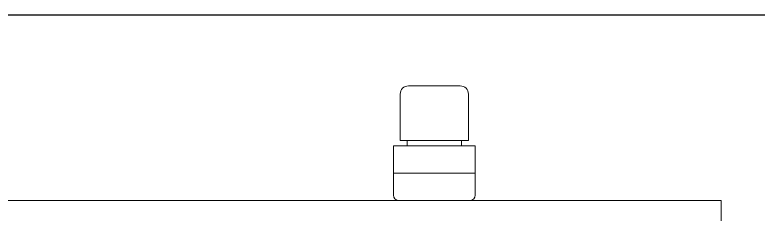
# Model space of a CAD drawing. Header units: millimetres. Extents: x 30710 to 48779, y -19256 to -8564.
# Drawn here: x 37216.6 to 37488.8, y -10659.2 to -10586.2 of the extents above; entities that cross this region are included whole.
import ezdxf

# ---------------------------------------------------------------- set-up
doc = ezdxf.new("R2010")
doc.units = ezdxf.units.MM
doc.header["$LTSCALE"] = 10
doc.layers.get('Defpoints').update_dxf_attribs({"lineweight": 25})
doc.layers.add('粗实线', color=4, linetype='Continuous', lineweight=18)

msp = doc.modelspace()

# ---------------------------------------------------------------- linework, layer by layer
at = {"layer": 'Defpoints'}
msp.add_line((30710.22, -10586.157), (45830.22, -10586.157), dxfattribs=at)
at = {"layer": '粗实线'}
for p, q in [((37379.72, -10612.159), (37360.72, -10612.159)), ((37357.72, -10615.159), (37357.72, -10632.159)), ((37382.72, -10632.159), (37382.72, -10615.159)), ((37357.72, -10632.159), (37382.72, -10632.159)), ((37360.22, -10632.159), (37360.22, -10634.159)), ((37380.22, -10634.159), (37380.22, -10632.159)), ((37355.22, -10634.159), (37355.22, -10644.159)), ((37355.22, -10634.159), (37385.22, -10634.159)), ((37385.22, -10644.159), (37385.22, -10634.159)), ((37355.22, -10644.159), (37355.22, -10652.159)), ((37385.22, -10644.159), (37355.22, -10644.159)), ((37385.22, -10652.159), (37385.22, -10644.159)), ((35465.22, -10654.159), (37475.22, -10654.159)), ((37475.22, -10664.159), (37475.22, -10654.159))]:
    msp.add_line(p, q, dxfattribs=at)
for centre, radius, start, end in [((37360.72, -10615.159), 3, 90, 180), ((37379.72, -10615.159), 3, 0, 90), ((37357.22, -10652.159), 2, 180, 270), ((37383.22, -10652.159), 2, 270, 0)]:
    msp.add_arc(centre, radius, start, end, dxfattribs=at)

doc.saveas('drawing.dxf')
